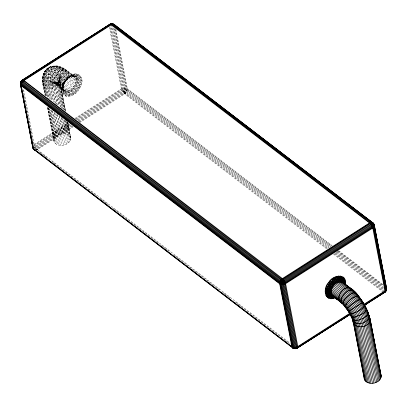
<?xml version="1.0" encoding="UTF-8"?>
<svg xmlns="http://www.w3.org/2000/svg" width="407" height="407" viewBox="0 0 407 407"><rect width="100%" height="100%" fill="white"/><g stroke="black" fill="none" stroke-linecap="round" stroke-linejoin="round"><path stroke-width="0.31" stroke-dasharray="2.04 1.53" d="M42.557 81.878C40.71 63.492 56.802 74.206 63.838 81.146C66.138 82.041 63.868 86.014 62.078 86.06C57.611 100.448 75.88 98.082 79.569 88.299C87.597 76.297 74.542 68.081 66.071 79.08L65.644 78.765C60.618 76.089 50.163 63.161 44.424 71.795C41.845 75.956 42.247 81.074 43.269 85.623C46.947 90.858 56.008 89.331 59.249 84.315C60.831 81.537 58.369 78.124 60.353 75.427C65.893 71.835 71.123 80.881 75.499 82.636L78.653 84.071L81.324 84.361M71.647 74.822C71.958 76.368 70.187 77.513 69.048 76.277C63.243 71.856 53.175 61.35 46.027 69.577C39.698 76.928 43.671 87.525 45.111 95.854M61.482 89.896C63.365 89.27 64.031 86.264 62.368 85.078C58.435 80.927 42.048 68.274 42.913 82.972C46.49 90.15 60.49 87.698 59.641 79.039C59.519 70.843 46.53 68.646 43.066 75.768L43.473 81.639L46.373 96.545M47.405 97.436L43.712 77.457L44.205 72.365C47.161 66.239 54.859 64.464 60.857 67.069C67.537 68.808 70.696 75.097 65.812 80.611L78.317 90.156M69.984 96.255L69.739 93.422L67.938 90.568C63.558 88.339 60.063 82.066 54.457 82.997C52.091 82.972 49.852 81.756 48.392 79.92C45.304 76.084 45.976 69.689 50.224 66.972C57.377 66.957 62.332 73.372 67.862 76.923L69.404 77.478L71.047 76.577M67.053 79.396L64.906 82.316L63.838 82.122L65.095 80.23L66.545 78.556L67.053 79.396L64.794 82.367M43.269 85.623C41.087 77.218 56.934 73.575 59.783 81.278L65.7 111.706M70.772 137.79C67.877 130.489 53.683 133.293 53.922 141.188C56.817 148.484 71.006 145.686 70.772 137.79L67.872 122.883M50.107 99.456L46.123 78.963C45.579 75.575 45.131 71.754 47.115 68.727C54.055 64.057 63.853 73.214 59.274 80.372C55.662 88.065 42.501 84.442 42.913 76.089C47.792 66.916 58.583 80.087 63.161 82.443L64.113 83.847L62.82 84.071L62.078 86.06M61.625 88.019C63.482 87.744 64.408 84.773 62.668 83.771C58.694 80.957 44.709 67.099 42.572 79.441C44.149 87.271 57.275 88.095 59.473 80.276C62.459 72.263 50.987 65.619 45.096 71.357L44.597 76.516L48.662 98.397M73.423 74.166C73.423 75.773 71.546 77.096 70.228 75.839C65.527 77.422 61.793 82.438 62.378 87.485C63.629 89.932 66.539 92.648 63.909 95.477M68.259 96.576C68.808 94.587 68.412 92.165 66.789 90.781C64.291 87.785 48.789 75.794 51.063 88.802L53.597 101.842M63.171 86.95L63.263 86.584M63.528 85.409L63.599 85.124M51.592 100.015L47.37 78.281C41.662 59.101 69.444 64.81 60.404 79.94C53.2 89.392 39.016 76.694 47.38 68.391C55.026 65.995 60.953 74.364 66.717 77.762L68.122 78.414L69.826 77.091L69.872 75.794M66.641 96.551C67.445 94.683 67.348 92.16 65.71 90.766C59.692 88.034 54.731 78.81 47.227 80.296C42.75 84.753 47.522 92.048 47.482 97.202M63.573 82.789C59.02 91.656 70.452 94.78 74.522 87.286C80.688 81.278 74.4 71.291 67.155 78.068M63.879 83.109C61.325 86.279 65.507 90.583 62.118 93.167M64.077 83.399C59.473 92.689 69.134 97.329 75.142 89.967C81.227 85.429 80.301 71.693 70.35 76.816M64.153 83.649C58.349 94.907 71.429 97.945 76.862 89.062C84.04 81.115 77.294 69.938 67.867 78.403M75.142 73.845C74.842 75.488 72.838 76.887 71.378 75.626L63.696 69.739L58.45 66.595C53.531 66.814 50.066 71.871 50.254 76.536C49.99 81.344 54.619 83.013 58.028 84.875C61.879 85.165 64.881 82.031 66.972 79.192M66.071 79.08C67.14 80.362 69.073 78.21 68.152 77.05M65.176 96.184C66.193 94.475 66.382 91.901 64.733 90.517C59.697 86.538 48.596 81.843 53.531 73.458C59.559 62.123 68.132 71.235 74.964 77.035C76.73 78.266 79.162 77.396 80.525 75.956M62.82 84.071L64.255 81.476M64.576 81.766C56.171 94.683 69.785 101.419 77.895 89.84C86.889 78.816 76.521 67.852 66.438 79.319M64.799 82.01C56.797 93.824 70.284 100.361 77.401 89.474C85.18 80.739 77.6 69.114 67.542 78.286M63.95 83.995L64.911 82.194M76.765 73.87C74.868 78.037 68.722 74.756 66.723 79.472M64.25 82.27L66.799 78.907M64.576 82.351L65.69 80.688L64.672 79.904C59.305 77.162 51.313 66.026 44.424 71.795C40.649 79.563 51.887 87.8 58.109 81.756C64.352 77.101 60.058 66.076 52.437 66.372C48.977 68.824 49.603 73.708 50.178 77.361L55.25 103.444M78.23 74.237C77.177 76.368 74.369 77.025 72.456 75.641L64.779 69.755L59.687 66.707M70.92 125.02L35.633 147.543L34.778 148.402L34.219 147.934L35.236 146.912L69.989 124.725M62.876 94.465C64.647 92.867 64.54 89.993 62.693 88.507M79.497 74.944C77.106 78.907 73.392 74.995 70.228 75.839M69.638 124.074L34.03 146.998L35.572 148.57L71.357 125.621M66.926 79.538L69.826 77.091M61.645 91.631C63.151 90.883 63.98 88.578 62.378 87.485C57.418 84.895 52.783 77.361 46.337 79.095C41.636 83.669 46.449 91.239 46.469 96.571M68.595 123.153L33.842 145.396L33.689 144.826L34.229 144.424L67.913 122.919M81.288 77.254C79.711 78.531 77.244 79.121 75.473 77.9C70.05 72.344 54.05 61.081 57.056 78.063L63.09 109.117M74.863 118.483L121.383 88.792C123.143 87.724 125.59 87.449 127.35 88.66L332.219 245.711M75.544 118.717L121.525 89.367C123.26 88.314 125.671 88.044 127.406 89.235L331.771 245.899M68.814 123.774L34.595 145.614L34.086 145.996L34.819 147.217L36.34 148.83L290.267 343.371M75.763 119.337L121.749 89.983L124.349 89.133L126.882 89.565L331.217 246.138M76.587 119.638L122.034 90.629L124.435 89.845L126.77 90.242L331.069 246.795M77.472 119.948L122.385 91.28L124.506 90.583L126.572 90.934L330.316 247.069M77.869 120.579L122.782 91.911L124.562 91.331L126.297 91.626L329.472 247.334M78.307 121.184L123.219 92.511L124.603 92.058L125.951 92.287L329.054 247.949M72.349 125.824L36.07 149.15L37.459 149.567L73.28 126.704M78.765 121.729L123.677 93.061L125.544 92.908L328.067 248.133M72.817 126.307L36.996 149.171L36.869 149.893L37.459 149.567L35.236 146.912L34.229 144.424L23.352 88.472M79.233 122.212L124.145 93.539L125.097 93.462L327.528 248.636M79.696 122.604L124.608 93.936C126.302 92.796 127.63 90.761 127.35 88.66L115.873 29.594M81.756 78.79C79.996 79.858 77.549 80.133 75.788 78.922C70.793 73.881 55.24 62.403 58.064 78.699L64.103 109.748M36.798 149.827L37.459 149.567L35.572 148.57M81.924 80.525L79.121 81.059L75.895 80.077C67.959 76.323 61.086 64.209 51.043 66.514C47.507 69.017 48.148 74.008 48.733 77.742L53.439 101.959M36.747 149.751L37.459 149.567L35.999 149.323M81.776 82.397L78.271 82.402L75.799 81.329C71.917 77.177 56.782 65.669 59.453 80.327L65.369 110.76M71.617 76.348C81.461 73.825 78.836 87.378 73.408 90.573C71.159 92.435 67.669 93.966 64.962 92.14C62.693 90.868 64.016 87.81 62.271 86.325C57.168 83.598 52.305 75.906 45.645 77.768C40.725 82.453 45.579 90.303 45.66 95.808M36.716 149.669L37.459 149.567L35.969 149.501M55.444 103.495L52.544 88.594C49.975 80.901 58.771 84.529 61.34 79.975C64.662 75.89 63.792 68.646 58.7 66.422C52.717 65.273 51.877 72.975 53.129 77.116L58.684 105.683M73.453 76.099C85.358 78.79 69.215 99.995 63.395 89.352M80.581 86.345L78.068 85.633L75.005 83.959C70.35 79.686 57.56 68.905 59.681 83.303M58.028 84.875L54.599 83.059M58.7 66.422C48.591 62.566 43.803 80.688 54.136 82.901M79.569 88.299L74.328 85.261C69.953 81.283 57.596 70.538 59.249 84.315L64.199 109.773M63.889 90.049C70.772 93.31 79.34 82.097 74.278 76.358L66.6 70.467C59.717 67.206 51.145 78.424 56.207 84.163L63.889 90.049C70.732 94.714 80.678 81.69 74.278 76.358M73.433 75.89L73.921 76.18M67.287 71.144C60.689 64.845 53.088 68.264 55.871 77.579L61.905 108.633M68.218 74.191C63.222 68.9 56.298 72.156 58.873 79.457L64.993 110.628M65.812 80.611C62.2 76.175 56.731 80.54 58.577 85.287L63.283 109.503M65.685 80.708L65.893 80.856L65.089 80.26M338.782 250.737L383.185 284.778M338.334 250.931L383.241 285.358M337.779 251.17L383.196 285.984M337.123 251.434L383.043 286.635M336.874 252.096L384.813 288.848M336.034 252.36L384.478 289.494M335.617 252.981L384.564 290.501M335.129 253.551L384.076 291.071M334.091 253.663L383.542 291.575M326.45 248.667L123.677 93.061L122.034 90.629L121.383 88.792L109.173 25.997M333.516 254.085L382.967 291.992M39.387 151.826L40.904 152.986M41.407 153.373L42.923 154.533M43.427 154.919L44.938 156.085M45.447 156.471L46.958 157.631M52.004 161.498L53.521 162.658M54.024 163.044L96.917 195.925M100.448 198.631L101.959 199.796M102.467 200.183L103.978 201.343M104.482 201.73L105.998 202.89M106.502 203.276L108.018 204.436M113.065 208.303L114.576 209.463M115.079 209.849L116.595 211.014M117.099 211.401L158.476 243.116M161.503 245.441L163.019 246.601M163.522 246.988L165.038 248.148M165.542 248.535L167.053 249.695M167.562 250.081L169.073 251.241M174.12 255.113L175.636 256.273M176.139 256.659L177.65 257.819M178.159 258.206L220.039 290.313M222.563 292.246L224.074 293.406M224.583 293.793L226.094 294.953M226.597 295.34L228.113 296.5M228.617 296.886L230.133 298.046M235.18 301.918L236.691 303.078M237.195 303.464L238.711 304.624M239.214 305.011L240.73 306.171M241.234 306.557L285.134 340.211M285.638 340.598L287.154 341.758M287.657 342.145L289.168 343.31M63.609 89.769L63.202 89.372C58.506 87.047 54.324 79.853 48.301 81.329C43.87 86.07 49.105 93.544 48.906 98.926M33.735 147.42L34.219 147.934M76.862 91.865L72.522 87.637C68.951 84.132 56.4 73.423 57.682 86.187L62.027 108.542M75.249 93.371L73.408 90.573L71.449 88.645C67.252 86.767 63.894 80.311 58.7 81.242C56.471 82.26 56.013 84.819 56.598 86.991L60.46 106.863M73.535 94.628L72.527 92.14L70.304 89.484C66.122 87.612 62.78 81.181 57.606 82.092C55.082 82.692 54.828 85.577 55.357 87.673L58.857 105.683M115.364 29.279L126.847 88.339L126.297 91.626L124.608 93.936L123.184 91.692L122.003 88.451L109.915 26.277M114.774 29.039L126.251 88.1L125.916 91.468L124.608 93.936L122.685 88.182L110.602 26.007M113.991 28.256L125.59 87.943L125.488 91.366L124.608 93.936L111.325 25.819M113.283 28.185L124.883 87.866L125.035 91.321L124.608 93.936L124.145 87.887L112.184 26.338M65.415 110.846L59.865 82.28C60.785 72.711 45.258 71.266 42.628 79.604L45.574 95.691M67.587 122.024L70.849 138.792M67.542 121.937L70.436 136.838M67.165 121.805L70.665 139.815M66.494 121.576L70.233 140.827M66.397 121.545L69.053 135.21M65.456 120.681L69.561 141.799M65.262 120.294L68.04 134.575M64.321 120.345L68.666 142.699M64.077 119.811L66.855 134.096M62.876 119.282L67.582 143.503M60.343 107.072L54.548 77.264C49.73 60.038 73.601 67.511 64.499 79.711C62.21 83.542 56.756 85.562 53.088 82.295C43.106 79.39 50.687 96.24 50.224 99.247M62.515 118.249L65.532 133.776M61.147 117.481L66.341 144.185M60.979 117.486L64.118 133.628M57.25 104.981L53.989 88.212C53.627 86.386 53.444 83.343 55.815 82.87C61.238 81.247 64.83 88.258 69.124 90.13L71.133 92.903L71.759 95.599M59.422 116.158L64.972 144.724M57.092 105.098L51.658 77.152C46.479 60.353 69.48 64.347 63.945 77.757C62.342 82.031 57.158 84.849 52.885 82.514C44.699 82.992 53.032 96.591 51.765 100.015M59.264 116.275L62.642 133.664M57.616 114.677L63.528 145.106M57.423 114.621L61.162 133.872M55.891 113.645L62.047 145.314M55.734 113.757L59.717 134.254M54.182 112.434L60.577 145.345M54.009 112.434L58.354 134.793M52.518 111.045L59.157 145.202M52.279 110.633L57.107 135.475M51.079 110.104L57.84 144.882M50.956 110.195L56.024 136.279M49.771 109L56.654 144.399M49.578 108.613L55.133 137.179M48.642 107.748L55.642 143.768M48.545 107.723L54.457 138.151M47.955 107.606L54.833 143.005M47.99 108.114L54.024 139.163M42.862 83.674L45.202 95.559M47.446 107.27L54.253 142.135M47.405 107.651L53.922 141.188M22.929 89.494L33.689 144.826M63.121 87.541L63.156 87.983"/><path stroke-width="0.61" d="M356.476 294.012C354.054 290.461 349.028 295.141 346.835 297.09C340.288 302.996 343.976 305.56 348.524 311.38C351.2 315.969 352.355 322.797 359.376 319.76C362.744 318.635 368.747 316.605 368.03 312.189L370.167 319.21L381.15 375.727C381.39 383.623 367.195 386.421 364.301 379.121L352.767 319.693C351.999 330.626 372.354 327.92 369.831 318.264L378.525 362.978M335.353 297.67C324.46 302.945 322.507 288.176 328.683 282.336C332.611 274.893 347.425 272.537 345.375 284.473M344.877 284.076C346.189 273.178 332.616 276.032 329.105 282.651C323.616 287.856 324.73 301.592 334.834 297.308M109.122 25.046L109.641 24.308L111.182 24.868L371.718 224.689L373.311 227.666L385.536 291.437L384.757 292.409L364.438 305.377M337.016 276.236L337.261 279.07L339.062 281.924C353.556 291.463 364.921 306.227 368.956 323.219L379.94 379.731M383.826 292.491L384.508 292.547L385.515 291.758L385.963 290.008L373.758 227.218L372.522 224.929L369.541 222.924L282.392 278.556C280.698 279.695 279.37 281.73 279.65 283.832L291.855 346.627L292.267 347.568L293.416 348.387L295.579 348.763L294.744 348.59L294.322 347.415L282.117 284.625L281.929 281.919L282.392 278.556L24.033 80.5L22.492 79.945L20.726 81.934L20.431 84.488L32.636 147.278L33.527 149.155L35.16 150.208L33.257 148.748L32.687 146.266M384.508 292.547L384.93 292.16L384.976 290.863L372.771 228.068L371.764 225.58L369.541 222.924C372.726 220.197 376.531 226.348 372.771 228.068L285.617 283.699C283.857 284.768 281.41 285.042 279.65 283.832L21.291 85.775C19.546 84.305 20.498 81.344 22.141 80.199L24.033 80.5L111.182 24.868L112.943 24.217L114.392 24.583L373.473 223.336L374.364 225.213L386.609 288.507L386.299 289.525L384.976 290.863L364.123 304.171M386.447 288.095L386.558 289.601L385.556 291.036L364.189 304.685M109.707 24.725L110.48 23.916L111.182 24.868L113.156 24.023L114.988 25.351L113.701 24.4L114.489 25.041M366.636 308.918L366.788 309.345C365.196 313.405 360.205 314.967 356.435 316.437C349.567 319.861 349.125 309.91 345.131 306.756C346.657 301.394 352.833 296.611 358.323 295.853C362.556 300.885 365.888 306.675 368.264 312.8M386.609 288.507L374.196 224.735C373.728 222.66 371.332 221.866 369.541 222.924C371.515 223.153 373.804 224.089 374.313 226.226L386.564 289.56L386.08 291L384.93 292.16L364.611 305.133M386.558 289.601L386.569 288.003L386.116 287.093L386.162 287.668M22.492 79.945L20.92 81.486L20.391 83.984L33.094 148.189L291.855 346.627C293.615 347.832 296.062 347.563 297.827 346.494L349.689 313.385M21.485 80.734L20.996 81.888L21.683 83.257L280.428 281.558L282.494 281.909L284.615 281.212L371.764 225.58C372.919 225.01 373.555 223.245 372.329 222.405M34.717 149.684L33.649 149.145L33.099 148.301L33.145 147.349M343.762 283.72L344.027 282.199L345.355 280.861M371.001 223.168L370.726 222.38L112.195 24.217L110.322 24.369L22.833 80.291L22.629 80.978L22.924 81.42L281.456 279.584L283.323 279.431L371.001 223.168L369.541 222.924L371.647 222.68L373.351 223.346L373.448 224.633L372.115 226.231L284.966 281.863L282.565 282.646L280.23 282.249L21.434 83.923L20.833 83.216L20.732 81.929L22.034 80.835L24.033 80.5C22.339 81.639 21.011 83.674 21.291 85.775L33.908 149.511L293.03 348.143L294.058 348.275M386.345 290.12L385.515 291.758L384.198 292.577M333.577 298.326L334.218 296.754M338.741 275.915C338.192 277.905 338.588 280.326 340.211 281.71C354.456 291.071 365.669 305.545 369.627 322.247L380.611 378.759M21.464 81.054L22.07 80.332L110.48 23.916M340.359 275.941C339.555 277.808 339.652 280.331 341.29 281.725C355.204 290.842 366.203 304.924 370.065 321.235L381.049 377.747M331.858 298.646L332.778 297.024L333.669 296.464C319.607 294.785 338.242 270.248 343.722 283.216M21.062 81.497L22.141 80.586L24.033 80.5C22.227 81.375 20.604 83.282 20.884 85.399L33.094 148.189L34.249 149.852M384.167 292.201L385.144 292.002L386.274 290.557L386.609 288.563M370.93 223.341L373.265 225.071L374.094 226.73L386.299 289.525L386.274 290.557L385.358 291.687M386.564 289.56L385.577 290.98M341.824 276.307C340.807 278.017 340.623 280.591 342.267 281.975L351.48 289.006L343.111 282.443C341.463 281.089 341.9 278.52 343.091 277.014M330.235 298.621L331.43 297.003L333.547 296.393C331.736 295.553 329.67 296.596 328.77 298.255M20.65 82.433L20.986 81.955M384.859 291.905L384.467 292.374M295.981 348.397L297.13 348.3L297.202 346.835L284.997 284.04L283.816 280.799L282.392 278.556L282.855 284.605L295.06 347.4C294.744 349.944 298.758 348.316 297.827 346.494L285.617 283.699L284.615 281.212L282.392 278.556L280.428 281.558L280.153 284.152L292.358 346.942L293.045 348.183L294.225 348.626L293.045 348.183M348.524 311.38L363.019 302.304L358.323 295.853M21.602 80.678L22.141 80.199M113.08 24.247L112.622 23.799L111.421 23.728L111.182 24.868L110.266 24.115L109.397 24.451M344.124 278.027C342.552 279.492 342.379 282.02 343.9 283.593C341.183 277.849 333.577 282.265 331.619 286.482C327.142 292.572 332.341 296.825 337.408 299.547M327.503 297.548C328.836 295.609 331.736 294.866 333.567 296.601M345.518 282.595L344.164 283.643C340.043 265.232 315.201 296.789 333.74 296.845M385.958 291.01L364.173 305.123M344.882 279.324L343.635 280.922L343.605 283.14M326.475 296.535C327.839 295.095 330.27 294.225 332.036 295.457L339.713 301.348L343.757 305.118L343.335 304.685M325.712 295.238C327.289 293.961 329.756 293.371 331.527 294.592C342.251 301.45 351.322 311.808 354.227 324.43L365.216 380.942M22.243 80.082L109.641 24.308M23.041 79.996L24.644 78.973M26.786 77.605L27.854 76.923M36.411 71.464L38.014 70.436M46.566 64.978L47.639 64.296M53.521 60.541L54.589 59.86M55.657 59.178L57.794 57.809M62.607 54.736L64.209 53.714M65.817 52.691L67.42 51.669M70.096 49.959L71.164 49.278M72.767 48.255L74.369 47.232M75.977 46.205L77.579 45.182M86.131 39.723L87.739 38.696M89.342 37.673L90.944 36.65M93.086 35.287L94.154 34.6M99.501 31.191L100.57 30.505M350.29 313.558L297.893 347.008C296.154 348.061 293.747 348.331 292.012 347.14L33.654 149.084L32.972 148.28L32.596 146.779M350.274 314.001L297.878 347.446C296.22 348.448 293.92 348.707 292.267 347.568M297.578 347.868L333.938 324.659M335.007 323.977L344.093 318.172M345.167 317.491L349.974 314.418M364.947 304.863L383.659 292.918M350.178 314.346L297.782 347.792L295.385 348.58L293.559 348.392L292.954 347.181L280.749 284.391L280.881 281.741L282.392 278.556L284.315 284.31L296.52 347.105L296.606 348.509L296.23 348.331M350.539 314.255L296.393 348.514M295.487 348.733L296.052 348.657L295.97 348.199L282.392 278.556L281.512 281.125L281.41 284.549L293.615 347.344L294.134 348.529L295.294 348.672M110.266 24.115L22.802 79.914L22.034 80.835L22.09 81.583L281.344 280.321L282.397 280.433L283.781 279.98L371.428 223.921L371.728 222.919L371.301 222.273L112.943 24.217L111.706 23.82L109.87 24.191M325.244 293.701C327.004 292.633 329.451 292.358 331.212 293.569C342.536 300.834 351.953 311.889 355.036 325.193L366.02 381.705M297.603 348.041L296.031 348.611M384.966 291.656L385.5 291.361M325.076 291.967L327.879 291.432L331.105 292.414C343.02 300.091 352.788 311.838 356.049 325.824L367.033 382.336M112.622 23.799L111.767 24.079L111.182 24.868L110.943 23.794L110.394 23.982M110.348 24.171L110.974 24.003M325.224 290.089L327.996 289.957L331.201 291.163C343.686 299.247 353.805 311.66 357.234 326.307L368.218 382.819M114.733 24.924L112.775 23.865L111.182 24.868L112.078 23.743L110.943 23.794M334.106 296.515C316.977 296.601 339.26 267.231 343.9 283.613M333.933 297.191C313.334 298.321 339.931 263.273 344.51 283.252M347.395 309.101L346.861 309.025L347.171 308.353L351.17 304.741L357.097 300.651L360.729 299.008L366.788 309.345M325.676 288.131L328.347 288.421L331.502 289.855C344.52 298.321 354.965 311.36 358.552 326.623L369.541 383.135M112.256 23.901L113.955 24.308M34.9 149.964L35.501 150.025M294.378 348.692L294.648 348.728M326.419 286.146L328.932 286.859L331.995 288.532C345.497 297.344 356.237 310.943 359.971 326.77L370.955 383.282M112.352 23.764L113.441 24.099M356.247 293.406C351.755 287.032 346.103 285.332 341.188 291.88C338.359 295.182 337.489 301.165 342.068 303.434C339.245 300.203 342.623 295.624 345.029 293.167C350.203 287.612 354.94 290.064 358.613 296.133L359.773 297.98M333.007 296.352C322.659 292.506 336.884 273.789 343.427 282.626M112.775 23.865L371.84 222.283L372.415 223.433L372.003 224.399L284.218 280.581L282.438 281.161L280.703 280.866L21.759 82.362L21.444 81.456L21.856 80.489L24.033 80.5C22.171 81.11 20.304 82.85 20.599 84.961M362.846 302.381L365.013 305.84C361.192 309.895 355.469 313.248 349.944 313.939L349.883 313.695M327.432 284.193L332.672 287.23C346.586 296.342 357.585 310.429 361.441 326.74L372.43 383.252M343.111 282.443C336.228 279.182 327.66 290.394 332.723 296.133L341.244 302.493L338.365 300.285M292.608 347.909L293.03 348.143M332.723 296.133C325.514 290.41 338.614 275.493 344.307 283.984M293.518 348.265L293.844 348.468M328.683 282.336L333.506 285.989C347.756 295.35 358.964 309.824 362.927 326.526L373.911 383.038M113.97 24.349L373.092 222.975L373.504 223.921M372.339 222.634L373.743 223.784M349.949 287.861C358.201 294.561 364.26 303.714 368.254 313.497M353.327 291.005L355.723 293.259M34.671 150.086L34.142 149.461M343.391 282.723L343.798 283.119M345.131 306.756L345.909 307.148L345.136 306.257M353.296 290.445L354.217 291.758M357.214 294.866L358.699 296.576M330.138 280.627L334.478 284.849C348.967 294.393 360.332 309.152 364.372 326.149L375.356 382.661M368.569 314.636L369.398 316.117L370.243 320.212L381.227 376.724M352.808 320.548C356.39 326.48 367.633 323.066 369.439 316.972L367.76 312.271M32.769 147.319L33.064 147.833M364.662 305.474L366.244 308.603M331.751 279.121L333.119 281.339L335.551 283.847C350.193 293.498 361.65 308.435 365.735 325.61L376.719 382.122M366.463 309.117L367.557 311.681M351.068 316.036L352.284 318.946M373.743 223.743L374.404 225.712M381.15 375.727L378.764 364.219M353.652 323.56L353.24 321.606L364.636 380.072M352.589 319.18L352.065 317.638L353.098 321.332M333.465 277.864L334.473 280.352L336.696 283.007C351.389 292.699 362.881 307.697 366.977 324.923L377.966 381.44M369.108 315.328L369.688 317.679M379.049 380.637L368.06 324.12C363.98 306.949 352.523 292.012 337.876 282.361L335.867 279.589L335.241 276.892M20.482 83.476L21.327 87.826M21.571 89.072L21.81 90.313M22.777 95.289L23.021 96.53M23.621 99.639L24.593 104.614M24.832 105.856L25.076 107.102M26.043 112.073L26.643 115.181M27.249 118.289L27.493 119.536M28.093 122.644L28.699 125.753M29.304 128.861L30.271 133.832M30.51 135.078L30.754 136.32M31.359 139.428L32.326 144.404M364.224 378.123L364.301 379.121M33.471 148.301L33.506 148.733M20.477 83.364L20.553 84.397L21.235 85.2L279.594 283.257C281.329 284.447 283.74 284.178 285.475 283.124L373.158 227.096L374.145 225.676L373.936 224.659L371.749 223.168L369.541 222.924L372.39 223.112L373.901 224.191L373.651 225.615L372.405 226.872L285.251 282.509C283.598 283.511 281.298 283.765 279.645 282.631L21.286 84.575L20.477 83.364L20.655 82.372L21.988 81.095L24.033 80.5L21.469 81.776L20.477 83.364M23.321 80.52L281.903 279.029L282.855 278.953L370.273 223L111.686 24.486L110.74 24.568L23.321 80.52"/></g></svg>
